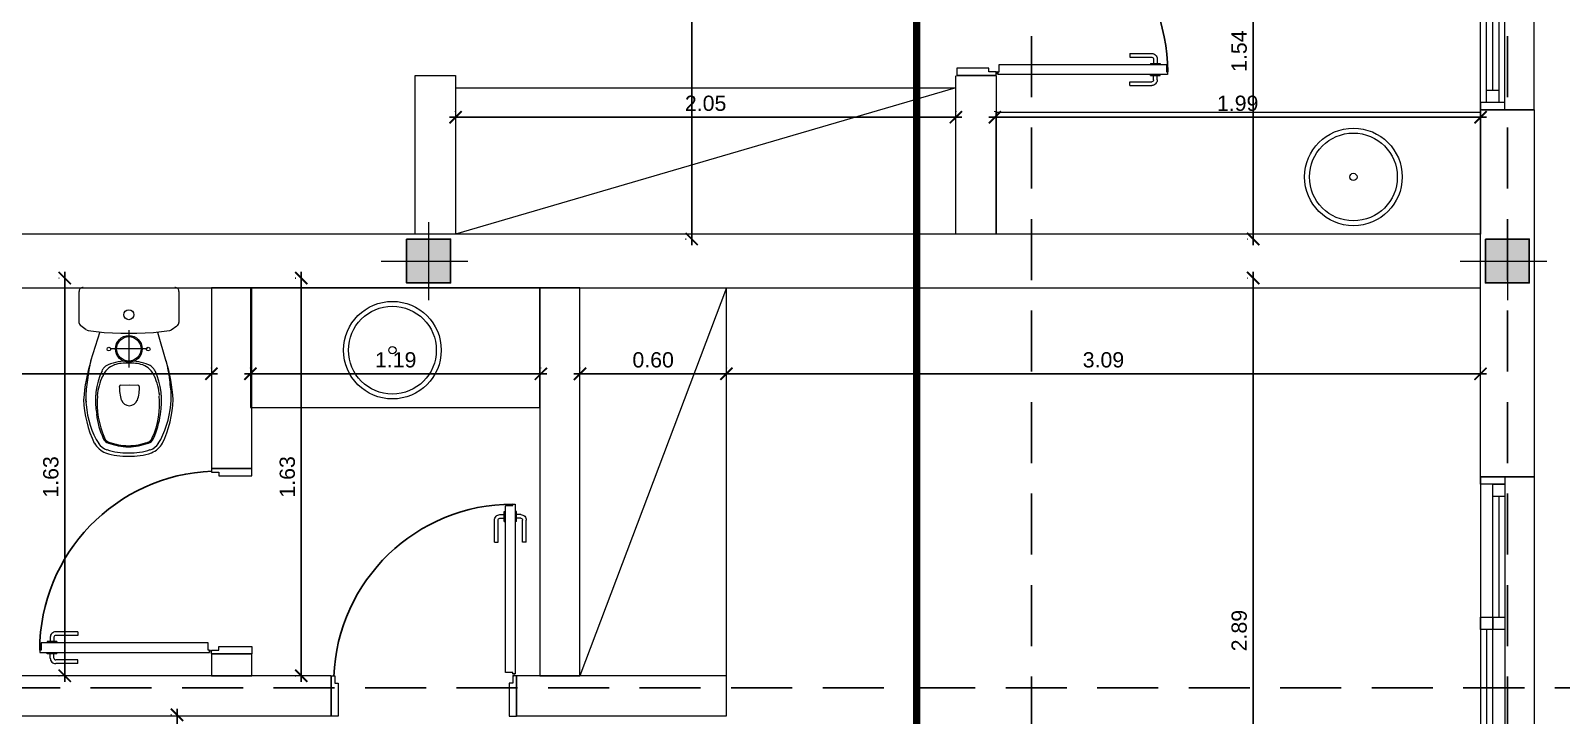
# Model space of a CAD drawing. Header units: millimetres. Extents: x 299 to 493, y -175 to -78.
# Drawn here: x 433.41 to 439.68, y -104.15 to -101.35 of the extents above; entities that cross this region are included whole.
import ezdxf

# ---------------------------------------------------------------- set-up
doc = ezdxf.new("R2010")
doc.units = ezdxf.units.MM
for name, pattern in [('$3$HIDDEN', [0.375, 0.25, -0.125]), ('BORDER2', [0.875, 0.25, -0.125, 0.25, -0.125, 0, -0.125]), ('DASHED2', [9.525, 6.35, -3.175])]:
    doc.linetypes.add(name, pattern=pattern)
for name, color, linetype, lineweight in [('005', 240, 'Continuous', 5), ('01MUEBLES251', 251, 'Continuous', 9), ('02', 2, 'Continuous', 20), ('03', 3, 'Continuous', 30), ('A-GENM', 13, 'Continuous', 18), ('A-WALL', 3, 'Continuous', 9)]:
    doc.layers.add(name, color=color, linetype=linetype, lineweight=lineweight)
for name, color, linetype in [('005ABERTURAS240', 240, 'Continuous'), ('02AGUA FRIA170', 170, 'Continuous'), ('04', 4, 'Continuous'), ('B-COTAS', 1, 'Continuous'), ('BARANDAS', 6, 'Continuous'), ('MUEBLE', 8, 'Continuous')]:
    doc.layers.add(name, color=color, linetype=linetype)
doc.styles.add('SWIS', font='arial.ttf')
doc.dimstyles.new('25', dxfattribs={"dimscale": 0, "dimtxt": 0.0625, "dimasz": 0.05, "dimexe": 0.025, "dimexo": 0.0625, "dimgap": 0.025, "dimtad": 1, "dimzin": 0, "dimdsep": 46, "dimtxsty": 'SWIS', "dimblk": 'ARCHTICK', "dimcen": 0.05, "dimdle": 0.025, "dimclrd": 1, "dimclre": 8, "dimclrt": 1, "dimazin": 0, "dimtfac": 1, "dimtix": 1, "dimtofl": 0, "dimtmove": 1, "dimatfit": 0, "dimfxl": 1, "dimtolj": 1, "dimtzin": 0, "dimlwd": -1, "dimlwe": -1, "dimarcsym": 0})

# ---------------------------------------------------------------- blocks, each defined once
blk = doc.blocks.new('rejilla estructural')
at = {"layer": 'B-COTAS', "linetype": '$3$HIDDEN'}
for points in [[(35.0441, -72.3015), (35.0441, -55.0487)], [(36.9941, -72.3015), (36.9941, -55.0487)], [(21.8137, -66.0985), (40.0028, -66.0985)]]:
    blk.add_lwpolyline(points, dxfattribs=at)
blk = doc.blocks.new('_ArchTick')
at = {"color": 0, "linetype": 'ByBlock', "const_width": 0.15}
blk.add_lwpolyline([(-0.5, -0.5), (0.5, 0.5)], dxfattribs=at)
blk = doc.blocks.new('*D480')
at = {"layer": '04', "color": 8, "transparency": 16777216}
for p, q in [((438.3963, -100.6602), (438.3939, -100.6602)), ((438.3963, -102.2002), (438.3939, -102.2002))]:
    blk.add_line(p, q, dxfattribs=at)
at = {"layer": '04', "color": 1, "transparency": 16777216}
blk.add_line((438.4189, -102.2252), (438.4189, -100.6352), dxfattribs=at)
at = {"layer": 'Defpoints', "color": 0, "transparency": 16777216}
for p in [(438.4189, -100.6602), (438.4588, -100.6602), (438.4588, -102.2002)]:
    blk.add_point(p, dxfattribs=at)
at = {"layer": '04', "color": 1, "transparency": 16777216, "xscale": 0.05, "yscale": 0.05, "zscale": 0.05}
for p, rotation in [((438.4189, -100.6602), 90), ((438.4189, -102.2002), 270)]:
    blk.add_blockref('_ArchTick', p, dxfattribs=dict(at, rotation=rotation))
at = {"layer": '04', "color": 1, "transparency": 16777216, "insert": (438.362, -101.4302), "char_height": 0.0625, "attachment_point": 5, "rotation": 90, "style": 'SWIS'}
blk.add_mtext('\\A1;1.54', dxfattribs=at)
blk = doc.blocks.new('*D481')
at = {"layer": '04', "color": 1, "transparency": 16777216}
blk.add_line((437.3356, -101.701), (439.3756, -101.701), dxfattribs=at)
at = {"layer": '04', "color": 8, "transparency": 16777216}
for p, q in [((437.3606, -101.6784), (437.3606, -101.676)), ((439.3506, -101.6784), (439.3506, -101.676))]:
    blk.add_line(p, q, dxfattribs=at)
at = {"layer": 'Defpoints', "color": 0, "transparency": 16777216}
for p in [(439.3506, -101.701), (437.3606, -101.7409), (439.3506, -101.7409)]:
    blk.add_point(p, dxfattribs=at)
at = {"layer": '04', "color": 1, "transparency": 16777216, "xscale": 0.05, "yscale": 0.05, "zscale": 0.05, "rotation": 180}
blk.add_blockref('_ArchTick', (437.3606, -101.701), dxfattribs=at)
at = {"layer": '04', "color": 1, "transparency": 16777216, "xscale": 0.05, "yscale": 0.05, "zscale": 0.05}
blk.add_blockref('_ArchTick', (439.3506, -101.701), dxfattribs=at)
at = {"layer": '04', "color": 1, "transparency": 16777216, "insert": (438.3556, -101.6441), "char_height": 0.0625, "attachment_point": 5, "style": 'SWIS'}
blk.add_mtext('\\A1;1.99', dxfattribs=at)
blk = doc.blocks.new('*D482')
at = {"layer": '04', "color": 1, "transparency": 16777216}
blk.add_line((435.1256, -101.701), (437.2256, -101.701), dxfattribs=at)
at = {"layer": '04', "color": 8, "transparency": 16777216}
for p, q in [((435.1506, -101.6784), (435.1506, -101.676)), ((437.2006, -101.6784), (437.2006, -101.676))]:
    blk.add_line(p, q, dxfattribs=at)
at = {"layer": 'Defpoints', "color": 0, "transparency": 16777216}
for p in [(437.2006, -101.701), (435.1506, -101.7409), (437.2006, -101.7409)]:
    blk.add_point(p, dxfattribs=at)
at = {"layer": '04', "color": 1, "transparency": 16777216, "xscale": 0.05, "yscale": 0.05, "zscale": 0.05, "rotation": 180}
blk.add_blockref('_ArchTick', (435.1506, -101.701), dxfattribs=at)
at = {"layer": '04', "color": 1, "transparency": 16777216, "xscale": 0.05, "yscale": 0.05, "zscale": 0.05}
blk.add_blockref('_ArchTick', (437.2006, -101.701), dxfattribs=at)
at = {"layer": '04', "color": 1, "transparency": 16777216, "insert": (436.1756, -101.6441), "char_height": 0.0625, "attachment_point": 5, "style": 'SWIS'}
blk.add_mtext('\\A1;2.05', dxfattribs=at)
blk = doc.blocks.new('*D483')
at = {"layer": '04', "color": 8, "transparency": 16777216}
for p, q in [((436.0959, -98.2002), (436.0935, -98.2002)), ((436.0959, -102.2002), (436.0935, -102.2002))]:
    blk.add_line(p, q, dxfattribs=at)
at = {"layer": '04', "color": 1, "transparency": 16777216}
blk.add_line((436.1185, -102.2252), (436.1185, -98.1752), dxfattribs=at)
at = {"layer": 'Defpoints', "color": 0, "transparency": 16777216}
for p in [(436.1185, -98.2002), (436.1584, -98.2002), (436.1584, -102.2002)]:
    blk.add_point(p, dxfattribs=at)
at = {"layer": '04', "color": 1, "transparency": 16777216, "xscale": 0.05, "yscale": 0.05, "zscale": 0.05}
for p, rotation in [((436.1185, -98.2002), 90), ((436.1185, -102.2002), 270)]:
    blk.add_blockref('_ArchTick', p, dxfattribs=dict(at, rotation=rotation))
at = {"layer": '04', "color": 1, "transparency": 16777216, "insert": (436.0616, -100.2002), "char_height": 0.0625, "attachment_point": 5, "rotation": 90, "style": 'SWIS'}
blk.add_mtext('\\A1;4.00', dxfattribs=at)
blk = doc.blocks.new('*D487')
at = {"layer": '04', "color": 8, "transparency": 16777216}
for p, q in [((438.3963, -102.3602), (438.3939, -102.3602)), ((438.3963, -105.2502), (438.3939, -105.2502))]:
    blk.add_line(p, q, dxfattribs=at)
at = {"layer": '04', "color": 1, "transparency": 16777216}
blk.add_line((438.4189, -105.2752), (438.4189, -102.3352), dxfattribs=at)
at = {"layer": 'Defpoints', "color": 0, "transparency": 16777216}
for p in [(438.4189, -102.3602), (438.4588, -102.3602), (438.4588, -105.2502)]:
    blk.add_point(p, dxfattribs=at)
at = {"layer": '04', "color": 1, "transparency": 16777216, "xscale": 0.05, "yscale": 0.05, "zscale": 0.05}
for p, rotation in [((438.4189, -102.3602), 90), ((438.4189, -105.2502), 270)]:
    blk.add_blockref('_ArchTick', p, dxfattribs=dict(at, rotation=rotation))
at = {"layer": '04', "color": 1, "transparency": 16777216, "insert": (438.362, -103.8052), "char_height": 0.0625, "attachment_point": 5, "rotation": 90, "style": 'SWIS'}
blk.add_mtext('\\A1;2.89', dxfattribs=at)
blk = doc.blocks.new('*D488')
at = {"layer": '04', "color": 8, "transparency": 16777216}
for p, q in [((436.2606, -102.73), (436.2606, -102.7276)), ((439.3506, -102.73), (439.3506, -102.7276))]:
    blk.add_line(p, q, dxfattribs=at)
at = {"layer": '04', "color": 1, "transparency": 16777216}
blk.add_line((436.2356, -102.7526), (439.3756, -102.7526), dxfattribs=at)
at = {"layer": 'Defpoints', "color": 0, "transparency": 16777216}
for p in [(436.2606, -102.7925), (439.3506, -102.7526), (439.3506, -102.7925)]:
    blk.add_point(p, dxfattribs=at)
at = {"layer": '04', "color": 1, "transparency": 16777216, "xscale": 0.05, "yscale": 0.05, "zscale": 0.05, "rotation": 180}
blk.add_blockref('_ArchTick', (436.2606, -102.7526), dxfattribs=at)
at = {"layer": '04', "color": 1, "transparency": 16777216, "xscale": 0.05, "yscale": 0.05, "zscale": 0.05}
blk.add_blockref('_ArchTick', (439.3506, -102.7526), dxfattribs=at)
at = {"layer": '04', "color": 1, "transparency": 16777216, "insert": (437.8056, -102.6957), "char_height": 0.0625, "attachment_point": 5, "style": 'SWIS'}
blk.add_mtext('\\A1;3.09', dxfattribs=at)
blk = doc.blocks.new('*D489')
at = {"layer": '04', "color": 8, "transparency": 16777216}
for p, q in [((435.6606, -102.73), (435.6606, -102.7276)), ((436.2606, -102.73), (436.2606, -102.7276))]:
    blk.add_line(p, q, dxfattribs=at)
at = {"layer": '04', "color": 1, "transparency": 16777216}
blk.add_line((435.6356, -102.7526), (436.2856, -102.7526), dxfattribs=at)
at = {"layer": 'Defpoints', "color": 0, "transparency": 16777216}
for p in [(435.6606, -102.7925), (436.2606, -102.7526), (436.2606, -102.7925)]:
    blk.add_point(p, dxfattribs=at)
at = {"layer": '04', "color": 1, "transparency": 16777216, "xscale": 0.05, "yscale": 0.05, "zscale": 0.05, "rotation": 180}
blk.add_blockref('_ArchTick', (435.6606, -102.7526), dxfattribs=at)
at = {"layer": '04', "color": 1, "transparency": 16777216, "xscale": 0.05, "yscale": 0.05, "zscale": 0.05}
blk.add_blockref('_ArchTick', (436.2606, -102.7526), dxfattribs=at)
at = {"layer": '04', "color": 1, "transparency": 16777216, "insert": (435.9606, -102.6957), "char_height": 0.0625, "attachment_point": 5, "style": 'SWIS'}
blk.add_mtext('\\A1;0.60', dxfattribs=at)
blk = doc.blocks.new('*D492')
at = {"layer": '04', "color": 8, "transparency": 16777216}
for p, q in [((433.9872, -104.1502), (433.9848, -104.1502)), ((433.9872, -105.2502), (433.9848, -105.2502))]:
    blk.add_line(p, q, dxfattribs=at)
at = {"layer": '04', "color": 1, "transparency": 16777216}
blk.add_line((434.0098, -105.2752), (434.0098, -104.1252), dxfattribs=at)
at = {"layer": 'Defpoints', "color": 0, "transparency": 16777216}
for p in [(434.0098, -104.1502), (434.0497, -104.1502), (434.0497, -105.2502)]:
    blk.add_point(p, dxfattribs=at)
at = {"layer": '04', "color": 1, "transparency": 16777216, "xscale": 0.05, "yscale": 0.05, "zscale": 0.05}
for p, rotation in [((434.0098, -104.1502), 90), ((434.0098, -105.2502), 270)]:
    blk.add_blockref('_ArchTick', p, dxfattribs=dict(at, rotation=rotation))
at = {"layer": '04', "color": 1, "transparency": 16777216, "insert": (433.9529, -104.7002), "char_height": 0.0625, "attachment_point": 5, "rotation": 90, "style": 'SWIS'}
blk.add_mtext('\\A1;1.10', dxfattribs=at)
blk = doc.blocks.new('*D495')
at = {"layer": '04', "color": 8, "transparency": 16777216}
for p, q in [((433.5271, -102.3602), (433.5247, -102.3602)), ((433.5271, -103.9902), (433.5247, -103.9902))]:
    blk.add_line(p, q, dxfattribs=at)
at = {"layer": '04', "color": 1, "transparency": 16777216}
blk.add_line((433.5497, -104.0152), (433.5497, -102.3352), dxfattribs=at)
at = {"layer": 'Defpoints', "color": 0, "transparency": 16777216}
for p in [(433.5497, -102.3602), (433.5896, -102.3602), (433.5896, -103.9902)]:
    blk.add_point(p, dxfattribs=at)
at = {"layer": '04', "color": 1, "transparency": 16777216, "xscale": 0.05, "yscale": 0.05, "zscale": 0.05}
for p, rotation in [((433.5497, -102.3602), 90), ((433.5497, -103.9902), 270)]:
    blk.add_blockref('_ArchTick', p, dxfattribs=dict(at, rotation=rotation))
at = {"layer": '04', "color": 1, "transparency": 16777216, "insert": (433.4927, -103.1752), "char_height": 0.0625, "attachment_point": 5, "rotation": 90, "style": 'SWIS'}
blk.add_mtext('\\A1;1.63', dxfattribs=at)
blk = doc.blocks.new('*D496')
at = {"layer": '04', "color": 8, "transparency": 16777216}
for p, q in [((432.1606, -102.73), (432.1606, -102.7276)), ((434.1506, -102.73), (434.1506, -102.7276))]:
    blk.add_line(p, q, dxfattribs=at)
at = {"layer": '04', "color": 1, "transparency": 16777216}
blk.add_line((432.1356, -102.7526), (434.1756, -102.7526), dxfattribs=at)
at = {"layer": 'Defpoints', "color": 0, "transparency": 16777216}
for p in [(432.1606, -102.7925), (434.1506, -102.7526), (434.1506, -102.7925)]:
    blk.add_point(p, dxfattribs=at)
at = {"layer": '04', "color": 1, "transparency": 16777216, "xscale": 0.05, "yscale": 0.05, "zscale": 0.05, "rotation": 180}
blk.add_blockref('_ArchTick', (432.1606, -102.7526), dxfattribs=at)
at = {"layer": '04', "color": 1, "transparency": 16777216, "xscale": 0.05, "yscale": 0.05, "zscale": 0.05}
blk.add_blockref('_ArchTick', (434.1506, -102.7526), dxfattribs=at)
at = {"layer": '04', "color": 1, "transparency": 16777216, "insert": (433.1556, -102.6957), "char_height": 0.0625, "attachment_point": 5, "style": 'SWIS'}
blk.add_mtext('\\A1;1.99', dxfattribs=at)
blk = doc.blocks.new('*D497')
at = {"layer": '04', "color": 8, "transparency": 16777216}
for p, q in [((434.3106, -102.73), (434.3106, -102.7276)), ((435.5006, -102.73), (435.5006, -102.7276))]:
    blk.add_line(p, q, dxfattribs=at)
at = {"layer": '04', "color": 1, "transparency": 16777216}
blk.add_line((434.2856, -102.7526), (435.5256, -102.7526), dxfattribs=at)
at = {"layer": 'Defpoints', "color": 0, "transparency": 16777216}
for p in [(434.3106, -102.7925), (435.5006, -102.7526), (435.5006, -102.7925)]:
    blk.add_point(p, dxfattribs=at)
at = {"layer": '04', "color": 1, "transparency": 16777216, "xscale": 0.05, "yscale": 0.05, "zscale": 0.05, "rotation": 180}
blk.add_blockref('_ArchTick', (434.3106, -102.7526), dxfattribs=at)
at = {"layer": '04', "color": 1, "transparency": 16777216, "xscale": 0.05, "yscale": 0.05, "zscale": 0.05}
blk.add_blockref('_ArchTick', (435.5006, -102.7526), dxfattribs=at)
at = {"layer": '04', "color": 1, "transparency": 16777216, "insert": (434.9056, -102.6957), "char_height": 0.0625, "attachment_point": 5, "style": 'SWIS'}
blk.add_mtext('\\A1;1.19', dxfattribs=at)
blk = doc.blocks.new('*D498')
at = {"layer": '04', "color": 8, "transparency": 16777216}
for p, q in [((434.4961, -102.3602), (434.4937, -102.3602)), ((434.4961, -103.9902), (434.4937, -103.9902))]:
    blk.add_line(p, q, dxfattribs=at)
at = {"layer": '04', "color": 1, "transparency": 16777216}
blk.add_line((434.5187, -104.0152), (434.5187, -102.3352), dxfattribs=at)
at = {"layer": 'Defpoints', "color": 0, "transparency": 16777216}
for p in [(434.5187, -102.3602), (434.5586, -102.3602), (434.5586, -103.9902)]:
    blk.add_point(p, dxfattribs=at)
at = {"layer": '04', "color": 1, "transparency": 16777216, "xscale": 0.05, "yscale": 0.05, "zscale": 0.05}
for p, rotation in [((434.5187, -102.3602), 90), ((434.5187, -103.9902), 270)]:
    blk.add_blockref('_ArchTick', p, dxfattribs=dict(at, rotation=rotation))
at = {"layer": '04', "color": 1, "transparency": 16777216, "insert": (434.4618, -103.1752), "char_height": 0.0625, "attachment_point": 5, "rotation": 90, "style": 'SWIS'}
blk.add_mtext('\\A1;1.63', dxfattribs=at)
blk = doc.blocks.new('ejes de replanteo')
at = {"layer": '02AGUA FRIA170', "linetype": 'BORDER2', "const_width": 0.03}
blk.add_lwpolyline([(20.5213, 38.5518), (20.5213, 3.7937)], dxfattribs=at)
blk = doc.blocks.new('columna 20x20')
at = {"transparency": 33554687}
h = blk.add_hatch(color=220, dxfattribs=at)
h.dxf.hatch_style = 1
h.paths.add_polyline_path([(979.6331, 157.5868), (979.8331, 157.5868), (979.8331, 157.3868), (979.6331, 157.3868)])
at = {"layer": 'BARANDAS'}
blk.add_lwpolyline([(979.6331, 157.5868), (979.8331, 157.5868), (979.8331, 157.3868), (979.6331, 157.3868), (979.6331, 157.5868)], dxfattribs=at)
at = {"layer": 'MUEBLE', "linetype": 'DASHED2', "lineweight": 5, "ltscale": 0.1}
for points in [[(979.7331, 157.7022), (979.7331, 157.3076)], [(979.5554, 157.4868), (979.9108, 157.4868)]]:
    blk.add_lwpolyline(points, dxfattribs=at)
blk = doc.blocks.new('col. primer piso')
at = {"xscale": -0.900000000000094, "yscale": 0.900000000000094, "zscale": 0.9000000000000853, "rotation": 90}
for p in [(418.8867, 867.9611), (423.3068, 867.9611)]:
    blk.add_blockref('columna 20x20', p, dxfattribs=at)
blk = doc.blocks.new('inodoro pedestal roca monaco')
at = {"layer": '01MUEBLES251'}
for p, q in [((-4.8376, -18.8358), (-4.8376, -18.6815)), ((-4.9147, -18.7586), (-4.7605, -18.7586))]:
    blk.add_line(p, q, dxfattribs=at)
for points in [[(-4.9758, -18.3717, 0.099719), (-5.0194, -18.5503, 0.058028), (-4.9902, -18.7088)], [(-4.9582, -18.3702, 0.03967), (-4.9686, -18.3868, 0.100883), (-5.0111, -18.5504)], [(-4.6967, -18.372, 0.155239), (-4.7423, -18.3323, 0.093899), (-4.8364, -18.3186, 0.093899), (-4.9306, -18.3325, 0.155239), (-4.9762, -18.372)], [(-4.7556, -18.3766, 0.080392), (-4.8359, -18.3615, 0.080383), (-4.9162, -18.3766)], [(-4.6816, -18.7088, 0.058028), (-4.6523, -18.5503, 0.099772), (-4.696, -18.3717)], [(-4.9449, -18.6693, 0.028384), (-4.9375, -18.6792, 0.104541), (-4.9192, -18.6934)], [(-4.7525, -18.6934, 0.104541), (-4.7342, -18.6792, 0.028991), (-4.7268, -18.6693)], [(-4.894, -18.6931, 0.087349), (-4.836, -18.6999, 0.087349), (-4.7778, -18.6931)]]:
    blk.add_lwpolyline(points, format="xyb", dxfattribs=at)
for points in [[(-4.8033, -18.6094), (-4.8394, -18.6105), (-4.8755, -18.6094)], [(-4.9546, -18.8271), (-4.9895, -18.7083)], [(-4.7183, -18.8282), (-4.6811, -18.7083)], [(-5.0419, -18.9935), (-5.0419, -18.8666)], [(-5.0116, -18.8364), (-5.0349, -18.8527)], [(-4.6706, -18.834), (-4.7369, -18.8259), (-4.8044, -18.8224), (-4.8708, -18.8224), (-4.9383, -18.8259), (-5.0047, -18.834)], [(-4.6624, -18.8364), (-4.6403, -18.8527)], [(-4.6333, -18.9935), (-4.6333, -18.8666)], [(-4.6496, -19.0086), (-5.0256, -19.0086)]]:
    blk.add_lwpolyline(points, dxfattribs=at)
for centre, radius in [((-4.9168, -18.7578), 0.00757), ((-4.8376, -18.7586), 0.055), ((-4.8376, -18.7586), 0.05), ((-4.7561, -18.7578), 0.00757), ((-4.8376, -18.8986), 0.0204)]:
    blk.add_circle(centre, radius, dxfattribs=at)
for centre, radius, start, end in [((-4.8911, -18.4238), 0.0868, 113.70888, 141.71005), ((-4.9051, -18.4063), 0.0367, 109.85054, 156.03133), ((-4.9051, -18.4062), 0.032, 109.80493, 156.02084), ((-4.8469, -18.5741), 0.2418, 87.66562, 108.98128), ((-4.8294, -18.6173), 0.2605, 91.46501, 109.82249), ((-4.826, -18.574), 0.2417, 71.01422, 92.33648), ((-4.8423, -18.6173), 0.2605, 70.1781, 88.53769), ((-4.7666, -18.4062), 0.032, 23.97916, 70.19507), ((-4.7666, -18.4062), 0.0367, 23.96834, 70.18487), ((-4.7817, -18.4236), 0.0866, 38.2789, 66.35165), ((-4.8136, -18.4438), 0.1234, 27.5584, 36.64529), ((-4.6142, -18.5354), 0.3555, 156.02669, 172.69103), ((-4.6141, -18.5355), 0.3498, 156.02733, 185.04803), ((-5.0576, -18.5354), 0.3498, 354.94763, 23.96868), ((-5.058, -18.5356), 0.356, 7.3193, 23.96298), ((-5.0834, -18.5727), 0.4233, 3.02296, 26.06575), ((-4.6793, -18.5459), 0.2928, 169.1264, 204.81011), ((-4.9936, -18.5459), 0.2928, 335.18989, 10.8736), ((-4.7275, -18.5634), 0.2841, 175.37691, 189.72197), ((-4.6899, -18.6042), 0.1914, 163.12679, 180.16577), ((-4.8399, -18.5599), 0.0343, 90.35368, 159.40266), ((-4.8399, -18.5599), 0.0343, 20.59734, 89.64632), ((-4.8195, -18.552), 0.0128, 17.24467, 20.80654), ((-4.9899, -18.6041), 0.1913, 359.81818, 16.86339), ((-4.9454, -18.5634), 0.2841, 350.27803, 4.62309), ((-4.2028, -18.5298), 0.8089, 185.83609, 191.46619), ((-4.6729, -18.531), 0.2933, 187.06502, 203.17641), ((-4.8749, -18.6041), 0.00525, 180.27553, 267.85082), ((-4.8039, -18.6041), 0.00524, 271.96017, 359.91349), ((-4.9993, -18.5308), 0.2938, 336.83658, 352.92199), ((-5.4702, -18.5297), 0.8089, 348.52466, 354.15462), ((-4.8702, -18.6204), 0.0762, 199.33752, 251.25914), ((-4.8027, -18.6204), 0.0762, 288.74086, 340.66248), ((-4.8458, -18.5319), 0.1764, 245.61229, 273.31978), ((-4.826, -18.5319), 0.1764, 266.68259, 294.38534), ((-5.0262, -18.8672), 0.0169, 124.57132, 180.02139), ((-5.0029, -18.851), 0.017, 98.6024, 124.38396), ((-4.6735, -18.851), 0.017, 55.61604, 81.3976), ((-4.6502, -18.8672), 0.0169, 359.97861, 55.42868), ((-5.0262, -18.9941), 0.0168, 180.01042, 219.61178), ((-4.6502, -18.9941), 0.0168, 320.44195, 0.0581), ((-5.0274, -18.9929), 0.0169, 228.09206, 276.56132), ((-4.649, -18.9929), 0.0169, 263.43868, 311.90794)]:
    blk.add_arc(centre, radius, start, end, dxfattribs=at)
blk.add_open_spline([(-4.8723, -18.5475), (-4.8724, -18.5477), (-4.8725, -18.548), (-4.8726, -18.5482)], degree=3, dxfattribs=at)
blk = doc.blocks.new('*U506')
at = {"layer": '02'}
for p, q in [((90.5245, -493.6469), (90.5245, -493.5569)), ((90.5395, -493.6469), (90.5395, -493.5569)), ((90.547, -493.5344), (90.5648, -493.5344)), ((90.547, -493.5494), (90.5648, -493.5494)), ((90.5648, -493.5619), (90.5648, -493.5219)), ((90.5648, -493.5219), (90.5698, -493.5219)), ((90.5648, -493.5619), (90.5698, -493.5619)), ((90.6148, -493.5219), (90.6098, -493.5219)), ((90.6148, -493.5619), (90.6098, -493.5619)), ((90.6148, -493.5619), (90.6148, -493.5219)), ((90.6327, -493.5344), (90.6148, -493.5344)), ((90.6327, -493.5494), (90.6148, -493.5494)), ((90.6402, -493.6469), (90.6402, -493.5569)), ((90.6552, -493.6469), (90.6552, -493.5569)), ((90.5245, -493.6469), (90.5395, -493.6469)), ((90.6552, -493.6469), (90.6402, -493.6469))]:
    blk.add_line(p, q, dxfattribs=at)
for centre, radius, start, end in [((90.547, -493.5569), 0.0225, 90, 180.03489), ((90.547, -493.5569), 0.0075, 90, 180.03489), ((90.6327, -493.5569), 0.0225, 359.96511, 90), ((90.6327, -493.5569), 0.0075, 359.96511, 90)]:
    blk.add_arc(centre, radius, start, end, dxfattribs=at)
at = {"color": 7}
blk.add_wipeout([(90.5648, -494.4649), (91.3248, -494.4649), (91.3248, -494.1449), (90.5648, -494.1449)], dxfattribs=at).dxf.layer = 'A-GENM'
at = {"layer": '005ABERTURAS240'}
blk.add_arc((90.5793, -494.2259), 0.7345, 2.1496, 89.95921, dxfattribs=at)
at = {"layer": '02'}
for points in [[(90.6098, -494.1815), (90.6098, -493.4969), (90.5798, -493.4969), (90.5798, -493.4919), (90.5698, -493.4919), (90.5698, -494.1865), (90.5798, -494.1865), (90.5798, -494.1815)], [(90.5648, -494.1949), (90.5798, -494.1949), (90.5798, -494.2249), (90.5948, -494.2249), (90.5948, -494.3599), (90.5648, -494.3599)], [(91.3248, -494.1949), (91.3098, -494.1949), (91.3098, -494.2249), (91.2948, -494.2249), (91.2948, -494.3599), (91.3248, -494.3599)]]:
    blk.add_lwpolyline(points, close=True, dxfattribs=at)
blk.add_circle((90.5758, -494.1909), 0.004, dxfattribs=at)
at = {"layer": '03'}
for points in [[(90.5648, -494.1949), (90.5648, -494.3599)], [(91.3248, -494.1949), (91.3248, -494.3599)]]:
    blk.add_lwpolyline(points, dxfattribs=at)
blk = doc.blocks.new('*U449')
at = {"color": 7}
blk.add_wipeout([(91.4833, -495.8289), (91.4833, -495.5089), (90.9833, -495.5089), (90.9833, -495.8289)], dxfattribs=at).dxf.layer = 'A-GENM'
at = {"layer": '005'}
for points in [[(90.9833, -495.5589), (91.4833, -495.5589)], [(91.0133, -495.6789), (91.4533, -495.6789)], [(91.4033, -495.7039), (91.0633, -495.7039)], [(91.0633, -495.7289), (91.4033, -495.7289)], [(91.0633, -495.7539), (91.4033, -495.7539)], [(90.9833, -495.7789), (91.4833, -495.7789)], [(91.0133, -495.7789), (91.4533, -495.7789)]]:
    blk.add_lwpolyline(points, dxfattribs=at)
for points in [[(91.0133, -495.7789), (90.9833, -495.7789), (90.9833, -495.6789), (91.0133, -495.6789)], [(91.4533, -495.7789), (91.4833, -495.7789), (91.4833, -495.6789), (91.4533, -495.6789)], [(91.0633, -495.7039), (91.0133, -495.7039), (91.0133, -495.7539), (91.0633, -495.7539)], [(91.4033, -495.7039), (91.4533, -495.7039), (91.4533, -495.7539), (91.4033, -495.7539)]]:
    blk.add_lwpolyline(points, close=True, dxfattribs=at)
at = {"layer": '03'}
for points in [[(90.9833, -495.5589), (90.9833, -495.7789)], [(91.4833, -495.5589), (91.4833, -495.7789)]]:
    blk.add_lwpolyline(points, dxfattribs=at)
blk = doc.blocks.new('*U450')
at = {"color": 7}
blk.add_wipeout([(91.1666, -494.4649), (91.1666, -494.1449), (89.9666, -494.1449), (89.9666, -494.4649)], dxfattribs=at).dxf.layer = 'A-GENM'
at = {"layer": '005'}
for points in [[(89.9666, -494.1949), (91.1666, -494.1949)], [(90.0466, -494.3149), (90.5416, -494.3149)], [(90.5916, -494.3149), (91.1366, -494.3149)], [(90.0466, -494.3399), (90.5416, -494.3399)], [(90.5416, -494.3649), (90.0466, -494.3649)], [(91.0866, -494.3649), (90.5916, -494.3649)], [(89.9666, -494.4149), (91.1666, -494.4149)], [(89.9966, -494.4149), (90.5416, -494.4149)], [(90.5916, -494.3899), (91.0866, -494.3899)], [(90.5916, -494.4149), (91.0866, -494.4149)]]:
    blk.add_lwpolyline(points, dxfattribs=at)
for points in [[(89.9966, -494.4149), (89.9666, -494.4149), (89.9666, -494.3149), (89.9966, -494.3149)], [(89.9966, -494.3149), (90.0466, -494.3149), (90.0466, -494.3649), (89.9966, -494.3649)], [(90.5416, -494.3149), (90.5916, -494.3149), (90.5916, -494.3649), (90.5416, -494.3649)], [(91.1366, -494.4149), (91.1666, -494.4149), (91.1666, -494.3149), (91.1366, -494.3149)], [(90.5416, -494.3649), (90.5916, -494.3649), (90.5916, -494.4149), (90.5416, -494.4149)], [(91.0866, -494.3649), (91.1366, -494.3649), (91.1366, -494.4149), (91.0866, -494.4149)]]:
    blk.add_lwpolyline(points, close=True, dxfattribs=at)
at = {"layer": '03'}
for points in [[(89.9666, -494.1949), (89.9666, -494.4149)], [(91.1666, -494.1949), (91.1666, -494.4149)]]:
    blk.add_lwpolyline(points, dxfattribs=at)
blk = doc.blocks.new('*U429')
at = {"layer": '02'}
for p, q in [((90.5245, -493.6469), (90.5245, -493.5569)), ((90.5395, -493.6469), (90.5395, -493.5569)), ((90.547, -493.5344), (90.5648, -493.5344)), ((90.547, -493.5494), (90.5648, -493.5494)), ((90.5648, -493.5619), (90.5648, -493.5219)), ((90.5648, -493.5219), (90.5698, -493.5219)), ((90.5648, -493.5619), (90.5698, -493.5619)), ((90.6148, -493.5219), (90.6098, -493.5219)), ((90.6148, -493.5619), (90.6098, -493.5619)), ((90.6148, -493.5619), (90.6148, -493.5219)), ((90.6327, -493.5344), (90.6148, -493.5344)), ((90.6327, -493.5494), (90.6148, -493.5494)), ((90.6402, -493.6469), (90.6402, -493.5569)), ((90.6552, -493.6469), (90.6552, -493.5569)), ((90.5245, -493.6469), (90.5395, -493.6469)), ((90.6552, -493.6469), (90.6402, -493.6469))]:
    blk.add_line(p, q, dxfattribs=at)
for centre, radius, start, end in [((90.547, -493.5569), 0.0225, 90, 180.03489), ((90.547, -493.5569), 0.0075, 90, 180.03489), ((90.6327, -493.5569), 0.0225, 359.96511, 90), ((90.6327, -493.5569), 0.0075, 359.96511, 90)]:
    blk.add_arc(centre, radius, start, end, dxfattribs=at)
at = {"color": 7}
blk.add_wipeout([(90.5648, -494.4649), (91.3248, -494.4649), (91.3248, -494.1449), (90.5648, -494.1449)], dxfattribs=at).dxf.layer = 'A-GENM'
at = {"layer": '005ABERTURAS240'}
blk.add_arc((90.5793, -494.2259), 0.7345, 2.1496, 89.95921, dxfattribs=at)
at = {"layer": '02'}
for points in [[(90.6098, -494.1815), (90.6098, -493.4969), (90.5798, -493.4969), (90.5798, -493.4919), (90.5698, -493.4919), (90.5698, -494.1865), (90.5798, -494.1865), (90.5798, -494.1815)], [(90.5648, -494.1949), (90.5798, -494.1949), (90.5798, -494.2249), (90.5948, -494.2249), (90.5948, -494.3549), (90.5648, -494.3549)], [(91.3248, -494.1949), (91.3098, -494.1949), (91.3098, -494.2249), (91.2948, -494.2249), (91.2948, -494.3549), (91.3248, -494.3549)]]:
    blk.add_lwpolyline(points, close=True, dxfattribs=at)
blk.add_circle((90.5758, -494.1909), 0.004, dxfattribs=at)
at = {"layer": '03'}
for points in [[(90.5648, -494.1949), (90.5648, -494.3549)], [(91.3248, -494.1949), (91.3248, -494.3549)]]:
    blk.add_lwpolyline(points, dxfattribs=at)

msp = doc.modelspace()

# ---------------------------------------------------------------- linework, layer by layer
at = {"layer": '01MUEBLES251', "elevation": 0.0414}
for points in [[(435.1506, -101.5803), (437.2006, -101.5803), (435.1506, -102.1803)], [(436.2606, -103.9902), (436.2606, -102.4003), (435.6606, -103.9902)]]:
    msp.add_lwpolyline(points, dxfattribs=at)
for points in [[(439.3506, -101.6803), (439.3506, -102.1803), (437.3656, -102.1803), (437.3656, -101.6803)], [(434.3106, -102.8903), (435.4956, -102.8903), (435.4956, -102.4003), (434.3106, -102.4003)]]:
    msp.add_lwpolyline(points, close=True, dxfattribs=at)
at = {"layer": '01MUEBLES251'}
for centre, radius in [((438.8298, -101.9457, 0.0414), 0.2), ((438.8298, -101.9457, 0.0414), 0.18), ((438.8298, -101.9457, 0.0414), 0.015), ((434.8921, -102.6557, 0.0414), 0.2), ((434.8921, -102.6557, 0.0414), 0.18), ((434.8921, -102.6557, 0.0414), 0.015)]:
    msp.add_circle(centre, radius, dxfattribs=at)
at = {"layer": 'A-WALL', "elevation": 0.0414}
for points in [[(434.9856, -101.5302), (435.1506, -101.5302), (435.1506, -102.1803), (434.9856, -102.1803)], [(437.2006, -101.5302), (437.3656, -101.5302), (437.3656, -102.1803), (437.2006, -102.1803)], [(439.5706, -103.1752), (439.3506, -103.1752), (439.3506, -101.6703), (439.5706, -101.6703)], [(431.9956, -102.4003), (439.3506, -102.4003), (439.3506, -102.1803), (431.9956, -102.1803)], [(434.1506, -102.4003), (434.1506, -103.9902), (434.3156, -103.9902), (434.3156, -102.4003)], [(435.4956, -102.4003), (435.4956, -103.9902), (435.6606, -103.9902), (435.6606, -102.4003)], [(436.2606, -103.9902), (431.0006, -103.9902), (431.0006, -104.1552), (436.2606, -104.1552)]]:
    msp.add_lwpolyline(points, close=True, dxfattribs=at)

# ---------------------------------------------------------------- block references
at = {"layer": '01MUEBLES251', "rotation": 180}
msp.add_blockref('inodoro pedestal roca monaco', (428.9746, -121.4089, 0.0414), dxfattribs=at)

# ---------------------------------------------------------------- dimensions: what is measured, and where the dimension line sits
at = {"layer": '04'}
for base, p1, p2, picture, middle in [((436.1185, -98.2002, 0.0414), (436.1584, -102.2002, 0.0414), (436.1584, -98.2002, 0.0414), '*D483', (436.0616, -100.2002, 0.0414)), ((438.4189, -100.6602, 0.0414), (438.4588, -102.2002, 0.0414), (438.4588, -100.6602, 0.0414), '*D480', (438.362, -101.4302, 0.0414)), ((438.4189, -102.3602, 0.0414), (438.4588, -105.2502, 0.0414), (438.4588, -102.3602, 0.0414), '*D487', (438.362, -103.8052, 0.0414)), ((434.0098, -104.1502, 0.0414), (434.0497, -105.2502, 0.0414), (434.0497, -104.1502, 0.0414), '*D492', (433.9529, -104.7002, 0.0414))]:
    dim = msp.add_linear_dim(base=base, p1=p1, p2=p2, angle=90, dimstyle='25', override={"dimscale": 1}, dxfattribs=at)
    dim.commit()
    dim.dimension.update_dxf_attribs({"geometry": picture, "text_midpoint": middle})
for base, p1, p2, picture, middle in [((437.2006, -101.701, 0.0414), (435.1506, -101.7409, 0.0414), (437.2006, -101.7409, 0.0414), '*D482', (436.1756, -101.6441, 0.0414)), ((434.1506, -102.7526, 0.0414), (432.1606, -102.7925, 0.0414), (434.1506, -102.7925, 0.0414), '*D496', (433.1556, -102.6957, 0.0414)), ((435.5006, -102.7526, 0.0414), (434.3106, -102.7925, 0.0414), (435.5006, -102.7925, 0.0414), '*D497', (434.9056, -102.6957, 0.0414)), ((436.2606, -102.7526, 0.0414), (435.6606, -102.7925, 0.0414), (436.2606, -102.7925, 0.0414), '*D489', (435.9606, -102.6957, 0.0414)), ((439.3506, -102.7526, 0.0414), (436.2606, -102.7925, 0.0414), (439.3506, -102.7925, 0.0414), '*D488', (437.8056, -102.6957, 0.0414))]:
    dim = msp.add_linear_dim(base=base, p1=p1, p2=p2, dimstyle='25', override={"dimscale": 1}, dxfattribs=at)
    dim.commit()
    dim.dimension.update_dxf_attribs({"geometry": picture, "text_midpoint": middle})

# ---------------------------------------------------------------- next in the draw order: block references
at = {"layer": 'A-GENM', "color": 7, "xscale": -1, "rotation": 270}
for name, p in [('*U429', (931.5604, -192.0951, 0.0414)), ('*U449', (935.1294, -192.6536, 0.0414))]:
    msp.add_blockref(name, p, dxfattribs=at)
at = {"layer": 'A-GENM', "color": 7}
for name, p, rotation in [('*U506', (-60.0443, -194.4651, 0.0414), 90), ('*U450', (933.7654, -13.2086, 0.0414), 270)]:
    msp.add_blockref(name, p, dxfattribs=dict(at, rotation=rotation))
at = {"layer": 'A-GENM', "color": 7, "xscale": -1}
msp.add_blockref('*U506', (525.9654, 390.2046, 0.0414), dxfattribs=at)

# ---------------------------------------------------------------- next in the draw order: block references
at = {"layer": '04'}
for name, p in [('ejes de replanteo', (416.5192, -118.3162, 0.0414)), ('rejilla estructural', (402.4665, -37.9418, 0.0414)), ('col. primer piso', (157.8919, -88.4916, 0.0414))]:
    msp.add_blockref(name, p, dxfattribs=at)

# ---------------------------------------------------------------- next in the draw order: dimensions: what is measured, and where the dimension line sits
dim = msp.add_linear_dim(base=(439.3506, -101.701, 0.0414), p1=(437.3606, -101.7409, 0.0414), p2=(439.3506, -101.7409, 0.0414), dimstyle='25', override={"dimscale": 1}, dxfattribs=at)
dim.commit()
dim.dimension.update_dxf_attribs({"geometry": '*D481', "text_midpoint": (438.3556, -101.6441, 0.0414)})
for base, p1, p2, picture, middle in [((433.5497, -102.3602, 0.0414), (433.5896, -103.9902, 0.0414), (433.5896, -102.3602, 0.0414), '*D495', (433.4927, -103.1752, 0.0414)), ((434.5187, -102.3602, 0.0414), (434.5586, -103.9902, 0.0414), (434.5586, -102.3602, 0.0414), '*D498', (434.4618, -103.1752, 0.0414))]:
    dim = msp.add_linear_dim(base=base, p1=p1, p2=p2, angle=90, dimstyle='25', override={"dimscale": 1}, dxfattribs=at)
    dim.commit()
    dim.dimension.update_dxf_attribs({"geometry": picture, "text_midpoint": middle})

doc.saveas('drawing.dxf')
